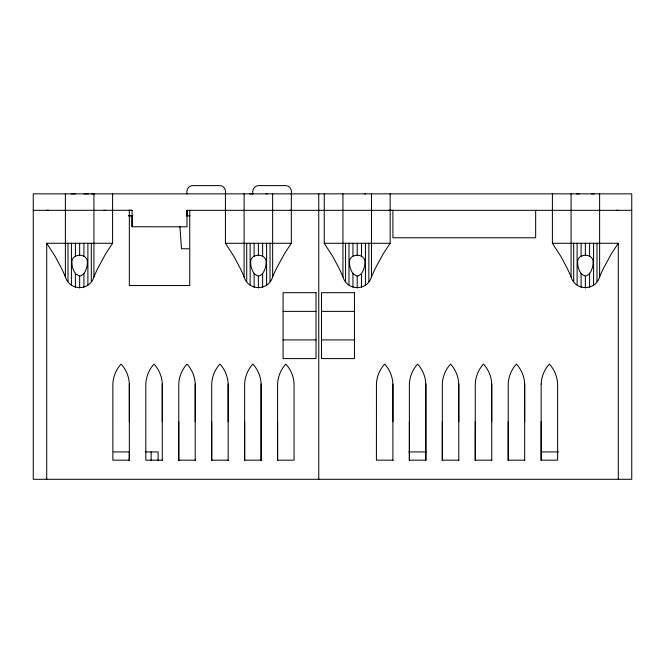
<?xml version="1.0" encoding="UTF-8"?>
<svg xmlns="http://www.w3.org/2000/svg" width="665" height="665" viewBox="0 0 665 665"><rect width="100%" height="100%" fill="white"/><g stroke="black" fill="none" stroke-linecap="round" stroke-linejoin="round"><path stroke-width="1" d="M33.25 210.331L33.25 193.856L631.75 193.856L631.75 479.299L33.25 479.299L33.25 210.331L132.077 210.29L132.069 226.765L186.973 226.815L186.99 210.34L631.75 210.331M65.386 193.856L65.386 276.873C69.443 291.095 89.866 291.095 93.923 276.873A189.217 189.217 0 0 1 98.004 267.904L105.702 253.764L112.601 243.274L112.601 193.856M93.923 193.856L93.923 276.873M132.069 226.765L132.077 215.784L128.968 215.801M186.99 215.817L186.99 210.331M225.427 193.856L225.427 243.282L233.955 256.507L240.023 267.912A189.217 189.217 0 0 1 244.105 276.881C248.161 291.104 268.585 291.104 272.642 276.881A189.217 189.217 0 0 1 276.723 267.912L284.421 253.772L291.32 243.282L291.32 193.864M244.105 193.864L244.105 276.881M244.645 460.546L244.662 384.029C244.936 376.681 247.895 369.482 252.883 364.071C257.87 369.482 260.83 376.681 261.104 384.029L261.121 460.546L261.104 384.029M272.642 193.864L272.642 276.881M324.262 193.864L324.262 243.282L332.791 256.507L338.859 267.904A189.217 189.217 0 0 1 342.941 276.881C346.997 291.104 367.421 291.104 371.477 276.881A189.217 189.217 0 0 1 375.559 267.904L383.256 253.764L390.156 243.282L390.156 193.864M342.941 193.864L342.941 276.881M371.477 193.864L371.477 276.881M552.399 193.856L552.399 243.274L560.928 256.499L566.996 267.904A189.217 189.217 0 0 1 571.077 276.881C575.134 291.095 595.557 291.095 599.614 276.873A189.217 189.217 0 0 1 603.695 267.904L611.393 253.764L618.292 243.274L552.399 243.274M571.077 193.856L571.077 276.873M599.614 193.856L599.614 276.873M83.915 273.531L85.087 271.644A23.641 18.063 -29.4 0 0 87.339 262.983C88.645 252.667 70.665 252.667 71.97 262.983A23.641 18.063 29.4 0 0 74.214 271.644L75.81 274.038L79.65 276.133L81.645 275.418L83.915 273.531L83.915 287.313M262.633 273.531L263.806 271.653A23.641 18.063 -29.4 0 0 266.058 262.991C267.363 252.675 249.383 252.675 250.688 262.991A23.641 18.063 29.4 0 0 252.941 271.653L254.529 274.047L258.377 276.133L260.364 275.426L262.633 273.531L262.633 287.322M361.469 273.531L362.641 271.653A23.641 18.063 -29.4 0 0 364.894 262.991C366.199 252.675 348.219 252.675 349.524 262.991A23.641 18.063 29.4 0 0 351.777 271.653L353.364 274.047L357.205 276.133L359.2 275.426L361.469 273.531L361.469 287.322M589.606 273.531L590.786 271.644A23.641 18.063 -29.4 0 0 593.03 262.983C594.335 252.667 576.356 252.667 577.661 262.983A23.641 18.063 29.4 0 0 579.913 271.644L581.501 274.038L585.35 276.133L587.336 275.418L589.606 273.531L589.606 287.313M129.334 451.926L129.176 460.745M71.172 193.856L75.261 193.856M84.048 193.856L88.512 193.856M91.371 193.856L93.989 193.856M252.16 193.864L249.89 193.864M265.983 193.864L267.155 193.864M364.819 193.864L365.692 193.864M576.489 193.856L579.132 193.856M591.559 193.856L594.061 193.856M46.708 210.331L48.495 210.323M128.968 210.315L132.077 210.315M104.073 210.331L105.702 210.331M128.478 215.817L132.834 215.817M186.499 215.817L190.082 215.817M46.708 479.299L46.708 243.274L112.601 243.274M225.427 243.282L291.32 243.282M324.262 243.282L390.156 243.282M188.735 248.768L181.503 248.768L179.916 226.516M283.082 311.378L316.025 311.378M321.519 311.378L354.462 311.378M283.082 339.906L316.025 339.906M321.519 339.906L354.462 339.906M113.64 451.926L129.584 451.926M145.361 451.926L158.112 451.926L158.112 460.745M408.867 451.926L426.065 451.926M541.36 451.926L558.558 451.926M162.285 460.163L145.81 460.163L145.826 384.029C146.101 376.681 149.068 369.482 154.047 364.071C159.035 369.482 162.002 376.681 162.268 384.029L162.285 421.726M178.76 460.163L195.227 460.163M211.703 460.163L228.178 460.163M244.645 460.163L261.121 460.163M277.588 460.163L294.063 460.163L294.055 384.029C293.78 376.681 290.813 369.482 285.825 364.071C280.846 369.482 277.879 376.681 277.604 384.029L277.596 460.546L277.588 421.726M392.899 460.163L376.423 460.163L376.44 384.029C376.714 376.681 379.682 369.482 384.661 364.071C389.648 369.482 392.616 376.681 392.89 384.029L392.899 421.726M442.316 460.163L458.792 460.163M475.259 460.163L491.734 460.163M508.21 460.163L524.677 460.163M616.505 210.323L618.292 210.331M388.368 210.331L392.899 210.331L392.899 237.779L535.658 237.779L535.658 210.331M289.533 210.331L291.32 210.331M46.708 243.274L55.228 256.499L61.305 267.904A189.217 189.217 0 0 1 65.386 276.881M524.677 421.726L524.668 384.029C524.394 376.681 521.427 369.482 516.439 364.071C511.46 369.482 508.492 376.681 508.218 384.029L508.21 460.546L508.21 421.726M491.734 421.726L491.718 384.029C491.452 376.681 488.484 369.482 483.497 364.071C478.517 369.482 475.55 376.681 475.276 384.029L475.259 460.546L475.267 421.726M458.792 421.726L458.775 384.029C458.501 376.681 455.533 369.482 450.554 364.071C445.567 369.482 442.599 376.681 442.325 384.029L442.316 460.546L442.325 421.726M425.833 384.029C425.558 376.681 422.591 369.482 417.612 364.071C412.624 369.482 409.657 376.681 409.382 384.029L409.374 460.163L425.841 460.163L425.833 384.029L425.849 460.546M228.178 421.726L228.162 384.029C227.887 376.681 224.92 369.482 219.94 364.071C214.953 369.482 211.985 376.681 211.711 384.029L211.703 460.546L211.703 421.726M195.227 421.726L195.219 384.029C194.945 376.681 191.977 369.482 186.99 364.071C182.011 369.482 179.043 376.681 178.769 384.029L178.76 460.546L178.76 421.726M129.326 384.029C129.052 376.681 126.084 369.482 121.105 364.071C116.117 369.482 113.15 376.681 112.875 384.029L112.867 460.163L129.343 460.163L129.326 384.029L129.343 421.726M618.292 243.274L618.292 479.299M596.995 243.274L596.995 281.519M593.579 243.274L593.579 285.077M589.606 243.274L589.606 256.299M585.35 243.274L585.35 255.219M585.35 276.133L585.35 288.078M581.085 243.274L581.085 256.299M581.085 273.531L581.085 287.313M577.112 243.274L577.112 285.077M573.696 243.274L573.696 281.519M541.16 421.726L541.16 460.546M524.668 384.029L524.685 460.546M491.718 384.029L491.743 460.546M458.775 384.029L458.792 460.546M409.374 421.726L409.374 460.546M392.89 384.029L392.907 460.546M368.859 243.282L368.859 281.519M365.442 243.282L365.442 285.086M361.469 243.282L361.469 256.299M357.205 243.282L357.205 255.227M357.205 276.133L357.205 288.086M352.949 243.282L352.949 256.299M352.949 273.531L352.949 287.322M348.975 243.282L348.975 285.086M345.559 243.282L345.559 281.519M318.768 193.864L318.776 479.299M291.312 194.147C292.243 190.398 290.115 185.502 285.775 185.618L258.427 185.618C254.08 185.502 251.96 190.398 252.891 194.147M270.023 243.282L270.023 281.519M266.607 243.282L266.607 285.086M262.633 243.282L262.633 256.299M258.377 243.282L258.377 255.227M258.377 276.133L258.377 288.086M254.113 243.282L254.113 256.299M254.113 273.531L254.113 287.322M250.14 243.282L250.14 285.086M246.723 243.282L246.723 281.519M244.645 421.726L244.645 460.546M228.162 384.029L228.17 460.546M225.418 194.147C226.349 190.398 224.23 185.502 219.882 185.618L192.534 185.618C188.195 185.502 186.067 190.398 186.998 194.147M195.219 384.029L195.227 460.546M189.733 210.34L189.741 285.543L129.343 285.551L129.334 210.29M162.268 384.029L162.285 460.546M151.138 451.926L151.138 460.745M91.305 243.274L91.305 281.519M87.888 243.274L87.888 285.077M83.915 243.274L83.915 256.299M79.65 243.274L79.65 255.219M79.65 276.133L79.65 288.078M75.394 243.274L75.394 256.299M75.394 273.531L75.394 287.313M71.421 243.274L71.421 285.077M68.005 243.274L68.005 281.519M541.16 384.029L541.152 460.163L557.627 460.163L557.611 384.029C557.337 376.681 554.369 369.482 549.39 364.071C544.402 369.482 541.435 376.681 541.16 384.029M316.025 292.7L283.082 292.7L283.082 358.585L316.025 358.585L316.025 292.7M354.462 292.7L321.519 292.7L321.519 358.585L354.462 358.585L354.462 292.7"/></g></svg>
